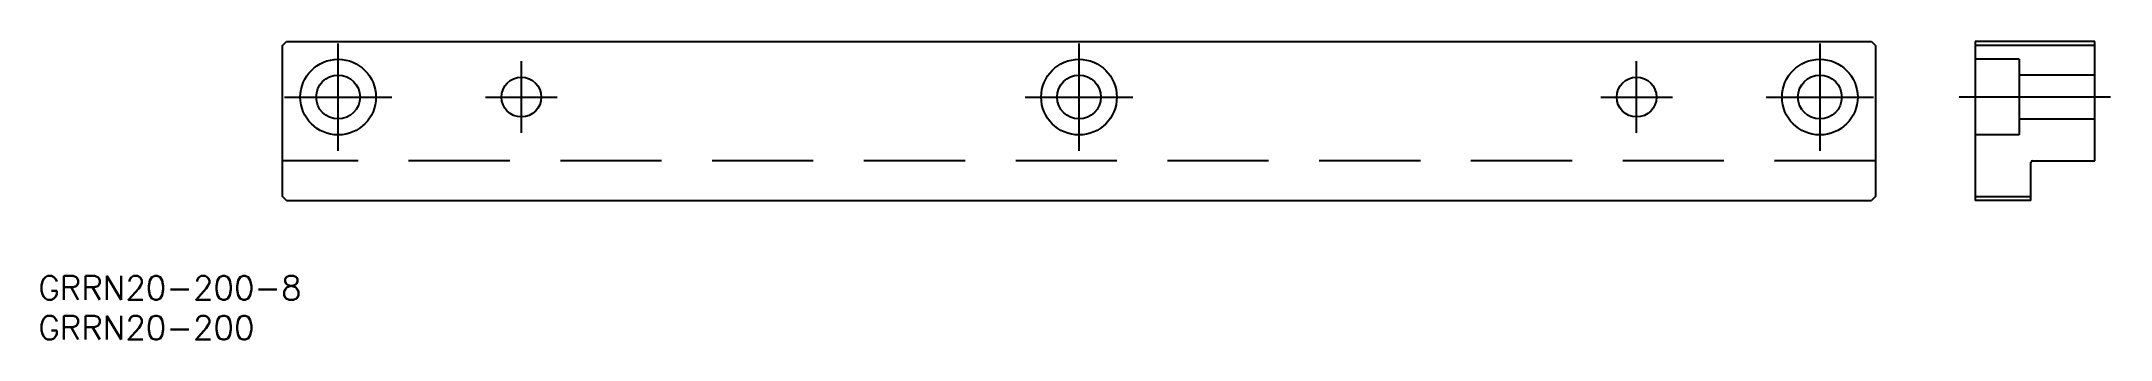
# Model space of a CAD drawing. Extents: x -130 to 129, y -17 to 20.
import ezdxf

# ---------------------------------------------------------------- set-up
doc = ezdxf.new("R2010")
doc.units = 0
doc.linetypes.add('CENTER', pattern=[50.8, 31.75, -6.35, 6.35, -6.35])
doc.linetypes.add('DASHED', pattern=[19.05, 12.7, -6.35])
doc.layers.get('0').update_dxf_attribs({"linetype": 'CONTINUOUS'})
doc.layers.add('CENTER', color=1, linetype='CENTER')
doc.styles.get("Standard").update_dxf_attribs({"font": 'txt.shx', "height": 3, "bigfont": 'bigfont.shx'})

msp = doc.modelspace()

# ---------------------------------------------------------------- linework, layer by layer
at = {"color": 7, "linetype": 'CONTINUOUS'}
for p, q in [((-100, 19.5), (-99.5, 20)), ((-100, 0.5), (-100, 19.5)), ((-99.5, 20), (99.5, 20)), ((99.5, 20), (100, 19.5)), ((100, 19.5), (100, 0.5)), ((112.5, 20), (112.5, 0)), ((127.5, 20), (112.5, 20)), ((127.5, 19.5), (112.5, 19.5)), ((127.5, 5), (127.5, 20)), ((119.5, 0), (119.5, 4.8)), ((119.7, 5), (127.5, 5)), ((-99.5, 0), (-100, 0.5)), ((-99.5, 0), (99.5, 0)), ((100, 0.5), (99.5, 0)), ((112.5, 0.5), (119.5, 0.5)), ((119.5, 0), (112.5, 0))]:
    msp.add_line(p, q, dxfattribs=at)
at = {"color": 3, "linetype": 'DASHED'}
for p, q in [((118, 17.75), (112.5, 17.75)), ((118, 17.75), (118, 8.25)), ((127.5, 15.75), (118, 15.75)), ((118, 8.25), (112.5, 8.25)), ((118, 10.25), (127.5, 10.25)), ((100, 5), (-100, 5))]:
    msp.add_line(p, q, dxfattribs=at)
at = {"color": 7, "linetype": 'CONTINUOUS'}
for centre, radius in [((-93, 13), 4.75), ((-93, 13), 2.75), ((0, 13), 4.75), ((0, 13), 2.75), ((93, 13), 4.75), ((93, 13), 2.75), ((-70, 13), 2.5), ((70, 13), 2.5)]:
    msp.add_circle(centre, radius, dxfattribs=at)
msp.add_arc((119.7, 4.8), 0.2, 90, 180, dxfattribs=at)
at = {"layer": 'CENTER', "color": 1, "linetype": 'CENTER'}
for p, q in [((-93, 6.25), (-93, 19.75)), ((0, 6.25), (0, 19.75)), ((93, 19.75), (93, 6.25)), ((-70, 8.5), (-70, 17.5)), ((70, 8.5), (70, 17.5)), ((-99.75, 13), (-86.25, 13)), ((-74.5, 13), (-65.5, 13)), ((-6.75, 13), (6.75, 13)), ((65.5, 13), (74.5, 13)), ((86.25, 13), (99.75, 13)), ((129.5, 13), (110.5, 13))]:
    msp.add_line(p, q, dxfattribs=at)

# ---------------------------------------------------------------- texts
at = {"color": 7, "linetype": 'CONTINUOUS'}
for s, p in [('GRRN20-200-8', (-130.64, -12.46)), ('GRRN20-200', (-130.64, -17.46))]:
    msp.add_text(s, height=3, dxfattribs=at).set_placement(p)

doc.saveas('drawing.dxf')
